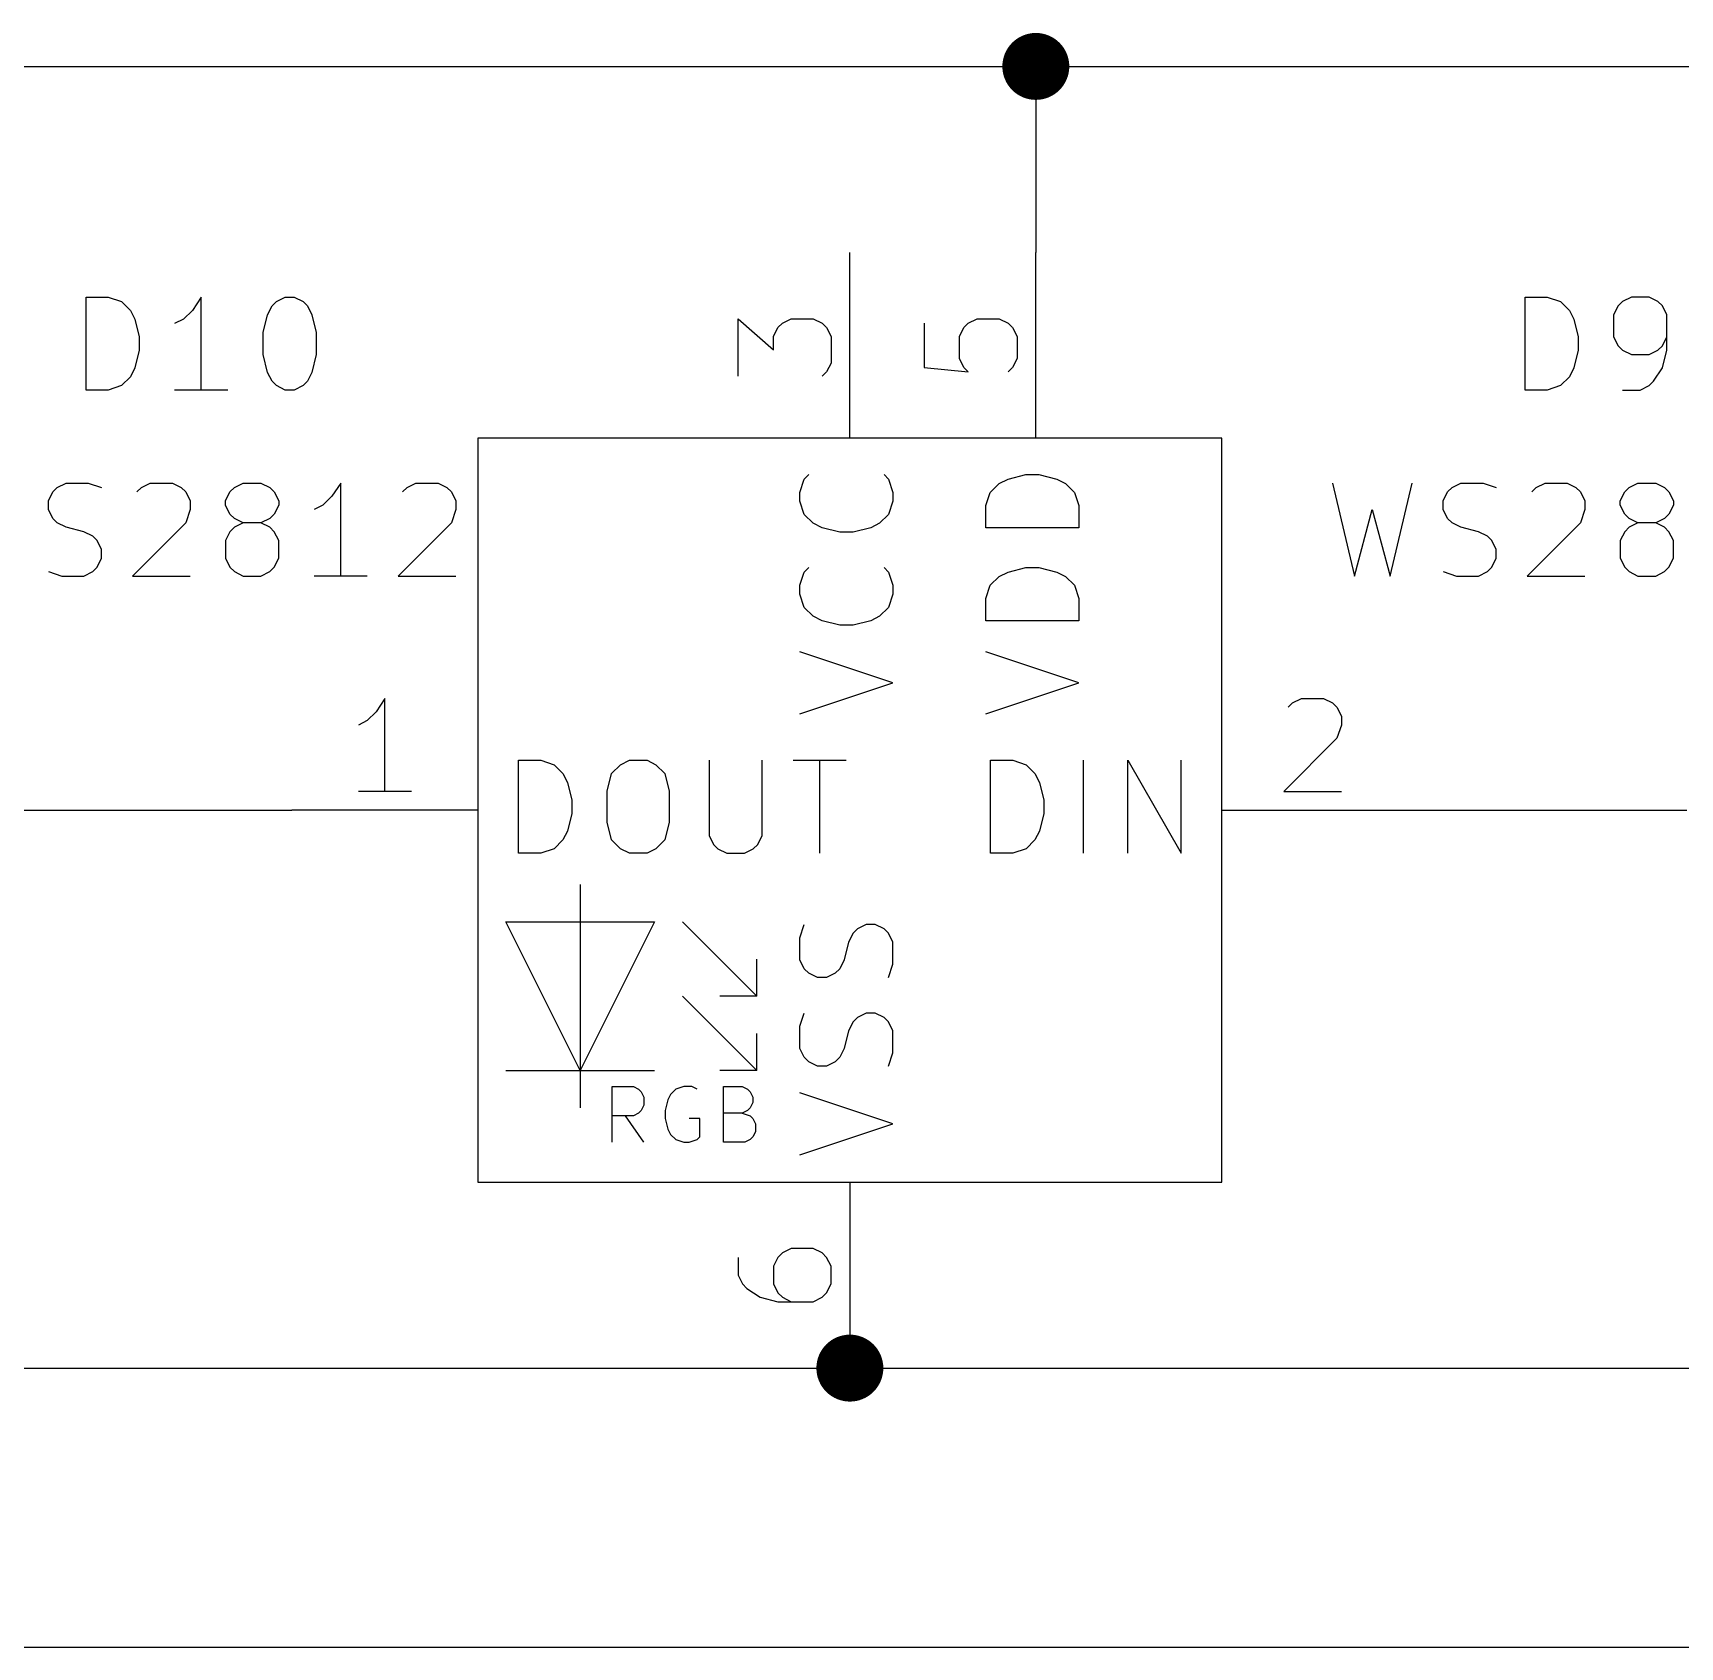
# Model space of a CAD drawing. Extents: x 0.4 to 11.3, y -7.9 to -0.4.
# Drawn here: x 3.211 to 4.096, y -2.8 to -1.932 of the extents above; entities that cross this region are included whole.
import ezdxf

# ---------------------------------------------------------------- set-up
doc = ezdxf.new("R2010")
doc.units = 0
doc.header["$MEASUREMENT"] = 0
for name, color, linetype in [('CYAN2', 4, 'CONTINUOUS'), ('GREEN3', 91, 'CONTINUOUS'), ('LYELLOW', 51, 'CONTINUOUS'), ('RED2', 1, 'CONTINUOUS'), ('RED3', 11, 'CONTINUOUS')]:
    doc.layers.add(name, color=color, linetype=linetype)

msp = doc.modelspace()

# ---------------------------------------------------------------- linework, layer by layer
at = {"layer": 'CYAN2', "linetype": 'CONTINUOUS'}
for p, q in [((3.23928, -2.12404), (3.23928, -2.07404)), ((3.23928, -2.07404), (3.25119, -2.07404)), ((3.23928, -2.12404), (3.23928, -2.07404)), ((3.23928, -2.07404), (3.25119, -2.07404)), ((3.25119, -2.07404), (3.25833, -2.07642)), ((3.25119, -2.07404), (3.25833, -2.07642)), ((3.25833, -2.07642), (3.26309, -2.08119)), ((3.25833, -2.07642), (3.26309, -2.08119)), ((3.26309, -2.08119), (3.26548, -2.08594)), ((3.26309, -2.08119), (3.26548, -2.08594)), ((3.29643, -2.08119), (3.29167, -2.08594)), ((3.29643, -2.08119), (3.29167, -2.08594)), ((3.30119, -2.07404), (3.29643, -2.08119)), ((3.30119, -2.07404), (3.29643, -2.08119)), ((3.30119, -2.12404), (3.30119, -2.07404)), ((3.30119, -2.12404), (3.30119, -2.07404)), ((3.3369, -2.08356), (3.33928, -2.0788)), ((3.3369, -2.08356), (3.33928, -2.0788)), ((3.33928, -2.0788), (3.34167, -2.07642)), ((3.33928, -2.0788), (3.34167, -2.07642)), ((3.34167, -2.07642), (3.34643, -2.07404)), ((3.34167, -2.07642), (3.34643, -2.07404)), ((3.34643, -2.07404), (3.35119, -2.07404)), ((3.34643, -2.07404), (3.35119, -2.07404)), ((3.35119, -2.07404), (3.35595, -2.07642)), ((3.35119, -2.07404), (3.35595, -2.07642)), ((3.35595, -2.07642), (3.35833, -2.0788)), ((3.35595, -2.07642), (3.35833, -2.0788)), ((3.35833, -2.0788), (3.36071, -2.08356)), ((3.35833, -2.0788), (3.36071, -2.08356)), ((4.01309, -2.12404), (4.01309, -2.07404)), ((4.01309, -2.07404), (4.025, -2.07404)), ((4.01309, -2.12404), (4.01309, -2.07404)), ((4.01309, -2.07404), (4.025, -2.07404)), ((4.025, -2.07404), (4.03214, -2.07642)), ((4.025, -2.07404), (4.03214, -2.07642)), ((4.03214, -2.07642), (4.0369, -2.08119)), ((4.03214, -2.07642), (4.0369, -2.08119)), ((4.0369, -2.08119), (4.03928, -2.08594)), ((4.0369, -2.08119), (4.03928, -2.08594)), ((4.06309, -2.0788), (4.06071, -2.08356)), ((4.06309, -2.0788), (4.06071, -2.08356)), ((4.06547, -2.07642), (4.06309, -2.0788)), ((4.06547, -2.07642), (4.06309, -2.0788)), ((4.07024, -2.07404), (4.06547, -2.07642)), ((4.07024, -2.07404), (4.06547, -2.07642)), ((4.07976, -2.07404), (4.07024, -2.07404)), ((4.07976, -2.07404), (4.07024, -2.07404)), ((4.08452, -2.07642), (4.07976, -2.07404)), ((4.08452, -2.07642), (4.07976, -2.07404)), ((4.0869, -2.0788), (4.08452, -2.07642)), ((4.0869, -2.0788), (4.08452, -2.07642)), ((4.08928, -2.08356), (4.0869, -2.0788)), ((4.08928, -2.08356), (4.0869, -2.0788)), ((3.26548, -2.08594), (3.26785, -2.09547)), ((3.26548, -2.08594), (3.26785, -2.09547)), ((3.29167, -2.08594), (3.28691, -2.08833)), ((3.29167, -2.08594), (3.28691, -2.08833)), ((3.33452, -2.09309), (3.3369, -2.08356)), ((3.33452, -2.09309), (3.3369, -2.08356)), ((3.36071, -2.08356), (3.36309, -2.09309)), ((3.36071, -2.08356), (3.36309, -2.09309)), ((4.03928, -2.08594), (4.04166, -2.09547)), ((4.03928, -2.08594), (4.04166, -2.09547)), ((4.06071, -2.08356), (4.06071, -2.09547)), ((4.06071, -2.08356), (4.06071, -2.09547)), ((4.08928, -2.10261), (4.08928, -2.08356)), ((4.08928, -2.10261), (4.08928, -2.08356)), ((3.26785, -2.09547), (3.26785, -2.10261)), ((3.26785, -2.09547), (3.26785, -2.10261)), ((3.33452, -2.10499), (3.33452, -2.09309)), ((3.33452, -2.10499), (3.33452, -2.09309)), ((3.36309, -2.09309), (3.36309, -2.10499)), ((3.36309, -2.09309), (3.36309, -2.10499)), ((4.04166, -2.09547), (4.04166, -2.10261)), ((4.04166, -2.09547), (4.04166, -2.10261)), ((4.06071, -2.09547), (4.06309, -2.10023)), ((4.06071, -2.09547), (4.06309, -2.10023)), ((4.0869, -2.10023), (4.08928, -2.09547)), ((4.0869, -2.10023), (4.08928, -2.09547)), ((3.26785, -2.10261), (3.26548, -2.11213)), ((3.26785, -2.10261), (3.26548, -2.11213)), ((3.3369, -2.11452), (3.33452, -2.10499)), ((3.3369, -2.11452), (3.33452, -2.10499)), ((3.36309, -2.10499), (3.36071, -2.11452)), ((3.36309, -2.10499), (3.36071, -2.11452)), ((4.04166, -2.10261), (4.03928, -2.11213)), ((4.04166, -2.10261), (4.03928, -2.11213)), ((4.06309, -2.10023), (4.06547, -2.10261)), ((4.06309, -2.10023), (4.06547, -2.10261)), ((4.06547, -2.10261), (4.07024, -2.10499)), ((4.06547, -2.10261), (4.07024, -2.10499)), ((4.07024, -2.10499), (4.07976, -2.10499)), ((4.07024, -2.10499), (4.07976, -2.10499)), ((4.07976, -2.10499), (4.08452, -2.10261)), ((4.07976, -2.10499), (4.08452, -2.10261)), ((4.08452, -2.10261), (4.0869, -2.10023)), ((4.08452, -2.10261), (4.0869, -2.10023)), ((4.0869, -2.11213), (4.08928, -2.10261)), ((4.0869, -2.11213), (4.08928, -2.10261)), ((3.26548, -2.11213), (3.26309, -2.1169)), ((3.26548, -2.11213), (3.26309, -2.1169)), ((3.33928, -2.11928), (3.3369, -2.11452)), ((3.33928, -2.11928), (3.3369, -2.11452)), ((3.36071, -2.11452), (3.35833, -2.11928)), ((3.36071, -2.11452), (3.35833, -2.11928)), ((4.03928, -2.11213), (4.0369, -2.1169)), ((4.03928, -2.11213), (4.0369, -2.1169)), ((4.08214, -2.11928), (4.0869, -2.11213)), ((4.08214, -2.11928), (4.0869, -2.11213)), ((3.25119, -2.12404), (3.23928, -2.12404)), ((3.25119, -2.12404), (3.23928, -2.12404)), ((3.25833, -2.12166), (3.25119, -2.12404)), ((3.25833, -2.12166), (3.25119, -2.12404)), ((3.26309, -2.1169), (3.25833, -2.12166)), ((3.26309, -2.1169), (3.25833, -2.12166)), ((3.31548, -2.12404), (3.28691, -2.12404)), ((3.31548, -2.12404), (3.28691, -2.12404)), ((3.34167, -2.12166), (3.33928, -2.11928)), ((3.34167, -2.12166), (3.33928, -2.11928)), ((3.34643, -2.12404), (3.34167, -2.12166)), ((3.34643, -2.12404), (3.34167, -2.12166)), ((3.35119, -2.12404), (3.34643, -2.12404)), ((3.35119, -2.12404), (3.34643, -2.12404)), ((3.35595, -2.12166), (3.35119, -2.12404)), ((3.35595, -2.12166), (3.35119, -2.12404)), ((3.35833, -2.11928), (3.35595, -2.12166)), ((3.35833, -2.11928), (3.35595, -2.12166)), ((4.025, -2.12404), (4.01309, -2.12404)), ((4.025, -2.12404), (4.01309, -2.12404)), ((4.03214, -2.12166), (4.025, -2.12404)), ((4.03214, -2.12166), (4.025, -2.12404)), ((4.0369, -2.1169), (4.03214, -2.12166)), ((4.0369, -2.1169), (4.03214, -2.12166)), ((4.06547, -2.12404), (4.075, -2.12404)), ((4.06547, -2.12404), (4.075, -2.12404)), ((4.075, -2.12404), (4.07976, -2.12166)), ((4.075, -2.12404), (4.07976, -2.12166)), ((4.07976, -2.12166), (4.08214, -2.11928)), ((4.07976, -2.12166), (4.08214, -2.11928)), ((3.62551, -2.1719), (3.62789, -2.16952)), ((3.62551, -2.1719), (3.62789, -2.16952)), ((3.66837, -2.16952), (3.67075, -2.1719)), ((3.66837, -2.16952), (3.67075, -2.1719)), ((3.73504, -2.1719), (3.74456, -2.16952)), ((3.73504, -2.1719), (3.74456, -2.16952)), ((3.74456, -2.16952), (3.7517, -2.16952)), ((3.74456, -2.16952), (3.7517, -2.16952)), ((3.7517, -2.16952), (3.76122, -2.1719)), ((3.7517, -2.16952), (3.76122, -2.1719)), ((3.21905, -2.18356), (3.22143, -2.1788)), ((3.21905, -2.18356), (3.22143, -2.1788)), ((3.22143, -2.1788), (3.22381, -2.17642)), ((3.22143, -2.1788), (3.22381, -2.17642)), ((3.22381, -2.17642), (3.22857, -2.17404)), ((3.22381, -2.17642), (3.22857, -2.17404)), ((3.22857, -2.17404), (3.24047, -2.17404)), ((3.22857, -2.17404), (3.24047, -2.17404)), ((3.24047, -2.17404), (3.24762, -2.17642)), ((3.24047, -2.17404), (3.24762, -2.17642)), ((3.26667, -2.1788), (3.26904, -2.17642)), ((3.26667, -2.1788), (3.26904, -2.17642)), ((3.26904, -2.17642), (3.27381, -2.17404)), ((3.26904, -2.17642), (3.27381, -2.17404)), ((3.27381, -2.17404), (3.28571, -2.17404)), ((3.27381, -2.17404), (3.28571, -2.17404)), ((3.28571, -2.17404), (3.29047, -2.17642)), ((3.28571, -2.17404), (3.29047, -2.17642)), ((3.29047, -2.17642), (3.29285, -2.1788)), ((3.29047, -2.17642), (3.29285, -2.1788)), ((3.29285, -2.1788), (3.29524, -2.18356)), ((3.29285, -2.1788), (3.29524, -2.18356)), ((3.31428, -2.18356), (3.31666, -2.1788)), ((3.31428, -2.18356), (3.31666, -2.1788)), ((3.31666, -2.1788), (3.31904, -2.17642)), ((3.31666, -2.1788), (3.31904, -2.17642)), ((3.31904, -2.17642), (3.32381, -2.17404)), ((3.31904, -2.17642), (3.32381, -2.17404)), ((3.32381, -2.17404), (3.33333, -2.17404)), ((3.32381, -2.17404), (3.33333, -2.17404)), ((3.33333, -2.17404), (3.33809, -2.17642)), ((3.33333, -2.17404), (3.33809, -2.17642)), ((3.33809, -2.17642), (3.34047, -2.1788)), ((3.33809, -2.17642), (3.34047, -2.1788)), ((3.34047, -2.1788), (3.34285, -2.18356)), ((3.34047, -2.1788), (3.34285, -2.18356)), ((3.37619, -2.17404), (3.37143, -2.18119)), ((3.37619, -2.17404), (3.37143, -2.18119)), ((3.37619, -2.22404), (3.37619, -2.17404)), ((3.37619, -2.22404), (3.37619, -2.17404)), ((3.40952, -2.1788), (3.4119, -2.17642)), ((3.40952, -2.1788), (3.4119, -2.17642)), ((3.4119, -2.17642), (3.41666, -2.17404)), ((3.4119, -2.17642), (3.41666, -2.17404)), ((3.41666, -2.17404), (3.42857, -2.17404)), ((3.41666, -2.17404), (3.42857, -2.17404)), ((3.42857, -2.17404), (3.43333, -2.17642)), ((3.42857, -2.17404), (3.43333, -2.17642)), ((3.43333, -2.17642), (3.43571, -2.1788)), ((3.43333, -2.17642), (3.43571, -2.1788)), ((3.43571, -2.1788), (3.43809, -2.18356)), ((3.43571, -2.1788), (3.43809, -2.18356)), ((3.62313, -2.17905), (3.62551, -2.1719)), ((3.62313, -2.17905), (3.62551, -2.1719)), ((3.67075, -2.1719), (3.67313, -2.17905)), ((3.67075, -2.1719), (3.67313, -2.17905)), ((3.72551, -2.17905), (3.73028, -2.17428)), ((3.72551, -2.17905), (3.73028, -2.17428)), ((3.73028, -2.17428), (3.73504, -2.1719)), ((3.73028, -2.17428), (3.73504, -2.1719)), ((3.76122, -2.1719), (3.76599, -2.17428)), ((3.76122, -2.1719), (3.76599, -2.17428)), ((3.76599, -2.17428), (3.77075, -2.17905)), ((3.76599, -2.17428), (3.77075, -2.17905)), ((3.90952, -2.17404), (3.92143, -2.22404)), ((3.90952, -2.17404), (3.92143, -2.22404)), ((3.94048, -2.22404), (3.95238, -2.17404)), ((3.94048, -2.22404), (3.95238, -2.17404)), ((3.96905, -2.18356), (3.97143, -2.1788)), ((3.96905, -2.18356), (3.97143, -2.1788)), ((3.97143, -2.1788), (3.97381, -2.17642)), ((3.97143, -2.1788), (3.97381, -2.17642)), ((3.97381, -2.17642), (3.97857, -2.17404)), ((3.97381, -2.17642), (3.97857, -2.17404)), ((3.97857, -2.17404), (3.99047, -2.17404)), ((3.97857, -2.17404), (3.99047, -2.17404)), ((3.99047, -2.17404), (3.99762, -2.17642)), ((3.99047, -2.17404), (3.99762, -2.17642)), ((4.01667, -2.1788), (4.01904, -2.17642)), ((4.01667, -2.1788), (4.01904, -2.17642)), ((4.01904, -2.17642), (4.02381, -2.17404)), ((4.01904, -2.17642), (4.02381, -2.17404)), ((4.02381, -2.17404), (4.03571, -2.17404)), ((4.02381, -2.17404), (4.03571, -2.17404)), ((4.03571, -2.17404), (4.04047, -2.17642)), ((4.03571, -2.17404), (4.04047, -2.17642)), ((4.04047, -2.17642), (4.04285, -2.1788)), ((4.04047, -2.17642), (4.04285, -2.1788)), ((4.04285, -2.1788), (4.04524, -2.18356)), ((4.04285, -2.1788), (4.04524, -2.18356)), ((4.06428, -2.18356), (4.06666, -2.1788)), ((4.06428, -2.18356), (4.06666, -2.1788)), ((4.06666, -2.1788), (4.06904, -2.17642)), ((4.06666, -2.1788), (4.06904, -2.17642)), ((4.06904, -2.17642), (4.07381, -2.17404)), ((4.06904, -2.17642), (4.07381, -2.17404)), ((4.07381, -2.17404), (4.08333, -2.17404)), ((4.07381, -2.17404), (4.08333, -2.17404)), ((4.08333, -2.17404), (4.08809, -2.17642)), ((4.08333, -2.17404), (4.08809, -2.17642)), ((4.08809, -2.17642), (4.09047, -2.1788)), ((4.08809, -2.17642), (4.09047, -2.1788)), ((4.09047, -2.1788), (4.09285, -2.18356)), ((4.09047, -2.1788), (4.09285, -2.18356)), ((3.21905, -2.18833), (3.21905, -2.18356)), ((3.21905, -2.18833), (3.21905, -2.18356)), ((3.29524, -2.18356), (3.29524, -2.18833)), ((3.29524, -2.18356), (3.29524, -2.18833)), ((3.31428, -2.18594), (3.31428, -2.18356)), ((3.31428, -2.18594), (3.31428, -2.18356)), ((3.31666, -2.19071), (3.31428, -2.18594)), ((3.31666, -2.19071), (3.31428, -2.18594)), ((3.34285, -2.18594), (3.34047, -2.19071)), ((3.34285, -2.18594), (3.34047, -2.19071)), ((3.34285, -2.18356), (3.34285, -2.18594)), ((3.34285, -2.18356), (3.34285, -2.18594)), ((3.36666, -2.18594), (3.3619, -2.18833)), ((3.36666, -2.18594), (3.3619, -2.18833)), ((3.37143, -2.18119), (3.36666, -2.18594)), ((3.37143, -2.18119), (3.36666, -2.18594)), ((3.43809, -2.18356), (3.43809, -2.18833)), ((3.43809, -2.18356), (3.43809, -2.18833)), ((3.62313, -2.18381), (3.62313, -2.17905)), ((3.62313, -2.18381), (3.62313, -2.17905)), ((3.62551, -2.19095), (3.62313, -2.18381)), ((3.62551, -2.19095), (3.62313, -2.18381)), ((3.67313, -2.18381), (3.67075, -2.19095)), ((3.67313, -2.18381), (3.67075, -2.19095)), ((3.67313, -2.17905), (3.67313, -2.18381)), ((3.67313, -2.17905), (3.67313, -2.18381)), ((3.72313, -2.18619), (3.72551, -2.17905)), ((3.72313, -2.18619), (3.72551, -2.17905)), ((3.72313, -2.19809), (3.72313, -2.18619)), ((3.72313, -2.19809), (3.72313, -2.18619)), ((3.77075, -2.17905), (3.77313, -2.18619)), ((3.77075, -2.17905), (3.77313, -2.18619)), ((3.77313, -2.18619), (3.77313, -2.19809)), ((3.77313, -2.18619), (3.77313, -2.19809)), ((3.96905, -2.18833), (3.96905, -2.18356)), ((3.96905, -2.18833), (3.96905, -2.18356)), ((4.04524, -2.18356), (4.04524, -2.18833)), ((4.04524, -2.18356), (4.04524, -2.18833)), ((4.06428, -2.18594), (4.06428, -2.18356)), ((4.06428, -2.18594), (4.06428, -2.18356)), ((4.06666, -2.19071), (4.06428, -2.18594)), ((4.06666, -2.19071), (4.06428, -2.18594)), ((4.09285, -2.18594), (4.09047, -2.19071)), ((4.09285, -2.18594), (4.09047, -2.19071)), ((4.09285, -2.18356), (4.09285, -2.18594)), ((4.09285, -2.18356), (4.09285, -2.18594)), ((3.22143, -2.19309), (3.21905, -2.18833)), ((3.22143, -2.19309), (3.21905, -2.18833)), ((3.22381, -2.19547), (3.22143, -2.19309)), ((3.22381, -2.19547), (3.22143, -2.19309)), ((3.22857, -2.19785), (3.22381, -2.19547)), ((3.22857, -2.19785), (3.22381, -2.19547)), ((3.29285, -2.19547), (3.26428, -2.22404)), ((3.29285, -2.19547), (3.26428, -2.22404)), ((3.29524, -2.18833), (3.29285, -2.19547)), ((3.29524, -2.18833), (3.29285, -2.19547)), ((3.31904, -2.19309), (3.31666, -2.19071)), ((3.31904, -2.19309), (3.31666, -2.19071)), ((3.32381, -2.19547), (3.31904, -2.19309)), ((3.32381, -2.19547), (3.31904, -2.19309)), ((3.32381, -2.19547), (3.31904, -2.19785)), ((3.32381, -2.19547), (3.31904, -2.19785)), ((3.33333, -2.19547), (3.32381, -2.19547)), ((3.33333, -2.19547), (3.32381, -2.19547)), ((3.33809, -2.19309), (3.33333, -2.19547)), ((3.33809, -2.19309), (3.33333, -2.19547)), ((3.33809, -2.19785), (3.33333, -2.19547)), ((3.33809, -2.19785), (3.33333, -2.19547)), ((3.34047, -2.19071), (3.33809, -2.19309)), ((3.34047, -2.19071), (3.33809, -2.19309)), ((3.43571, -2.19547), (3.40714, -2.22404)), ((3.43571, -2.19547), (3.40714, -2.22404)), ((3.43809, -2.18833), (3.43571, -2.19547)), ((3.43809, -2.18833), (3.43571, -2.19547)), ((3.63028, -2.19571), (3.62551, -2.19095)), ((3.63028, -2.19571), (3.62551, -2.19095)), ((3.63504, -2.19809), (3.63028, -2.19571)), ((3.63504, -2.19809), (3.63028, -2.19571)), ((3.66599, -2.19571), (3.66122, -2.19809)), ((3.66599, -2.19571), (3.66122, -2.19809)), ((3.67075, -2.19095), (3.66599, -2.19571)), ((3.67075, -2.19095), (3.66599, -2.19571)), ((3.92143, -2.22404), (3.93095, -2.18833)), ((3.92143, -2.22404), (3.93095, -2.18833)), ((3.93095, -2.18833), (3.94048, -2.22404)), ((3.93095, -2.18833), (3.94048, -2.22404)), ((3.97143, -2.19309), (3.96905, -2.18833)), ((3.97143, -2.19309), (3.96905, -2.18833)), ((3.97381, -2.19547), (3.97143, -2.19309)), ((3.97381, -2.19547), (3.97143, -2.19309)), ((3.97857, -2.19785), (3.97381, -2.19547)), ((3.97857, -2.19785), (3.97381, -2.19547)), ((4.04285, -2.19547), (4.01428, -2.22404)), ((4.04285, -2.19547), (4.01428, -2.22404)), ((4.04524, -2.18833), (4.04285, -2.19547)), ((4.04524, -2.18833), (4.04285, -2.19547)), ((4.06904, -2.19309), (4.06666, -2.19071)), ((4.06904, -2.19309), (4.06666, -2.19071)), ((4.07381, -2.19547), (4.06904, -2.19309)), ((4.07381, -2.19547), (4.06904, -2.19309)), ((4.07381, -2.19547), (4.06904, -2.19785)), ((4.07381, -2.19547), (4.06904, -2.19785)), ((4.08333, -2.19547), (4.07381, -2.19547)), ((4.08333, -2.19547), (4.07381, -2.19547)), ((4.08809, -2.19309), (4.08333, -2.19547)), ((4.08809, -2.19309), (4.08333, -2.19547)), ((4.08809, -2.19785), (4.08333, -2.19547)), ((4.08809, -2.19785), (4.08333, -2.19547)), ((4.09047, -2.19071), (4.08809, -2.19309)), ((4.09047, -2.19071), (4.08809, -2.19309)), ((3.23809, -2.20023), (3.22857, -2.19785)), ((3.23809, -2.20023), (3.22857, -2.19785)), ((3.24285, -2.20261), (3.23809, -2.20023)), ((3.24285, -2.20261), (3.23809, -2.20023)), ((3.24524, -2.20499), (3.24285, -2.20261)), ((3.24524, -2.20499), (3.24285, -2.20261)), ((3.24762, -2.20976), (3.24524, -2.20499)), ((3.24762, -2.20976), (3.24524, -2.20499)), ((3.31666, -2.20023), (3.31428, -2.20499)), ((3.31666, -2.20023), (3.31428, -2.20499)), ((3.31428, -2.20499), (3.31428, -2.21452)), ((3.31428, -2.20499), (3.31428, -2.21452)), ((3.31904, -2.19785), (3.31666, -2.20023)), ((3.31904, -2.19785), (3.31666, -2.20023)), ((3.34047, -2.20023), (3.33809, -2.19785)), ((3.34047, -2.20023), (3.33809, -2.19785)), ((3.34285, -2.20499), (3.34047, -2.20023)), ((3.34285, -2.20499), (3.34047, -2.20023)), ((3.34285, -2.21452), (3.34285, -2.20499)), ((3.34285, -2.21452), (3.34285, -2.20499)), ((3.64456, -2.20047), (3.63504, -2.19809)), ((3.64456, -2.20047), (3.63504, -2.19809)), ((3.6517, -2.20047), (3.64456, -2.20047)), ((3.6517, -2.20047), (3.64456, -2.20047)), ((3.66122, -2.19809), (3.6517, -2.20047)), ((3.66122, -2.19809), (3.6517, -2.20047)), ((3.77313, -2.19809), (3.72313, -2.19809)), ((3.77313, -2.19809), (3.72313, -2.19809)), ((3.98809, -2.20023), (3.97857, -2.19785)), ((3.98809, -2.20023), (3.97857, -2.19785)), ((3.99285, -2.20261), (3.98809, -2.20023)), ((3.99285, -2.20261), (3.98809, -2.20023)), ((3.99524, -2.20499), (3.99285, -2.20261)), ((3.99524, -2.20499), (3.99285, -2.20261)), ((3.99762, -2.20976), (3.99524, -2.20499)), ((3.99762, -2.20976), (3.99524, -2.20499)), ((4.06666, -2.20023), (4.06428, -2.20499)), ((4.06666, -2.20023), (4.06428, -2.20499)), ((4.06428, -2.20499), (4.06428, -2.21452)), ((4.06428, -2.20499), (4.06428, -2.21452)), ((4.06904, -2.19785), (4.06666, -2.20023)), ((4.06904, -2.19785), (4.06666, -2.20023)), ((4.09047, -2.20023), (4.08809, -2.19785)), ((4.09047, -2.20023), (4.08809, -2.19785)), ((4.09285, -2.20499), (4.09047, -2.20023)), ((4.09285, -2.20499), (4.09047, -2.20023)), ((4.09285, -2.21452), (4.09285, -2.20499)), ((4.09285, -2.21452), (4.09285, -2.20499)), ((3.24762, -2.21452), (3.24762, -2.20976)), ((3.24762, -2.21452), (3.24762, -2.20976)), ((3.99762, -2.21452), (3.99762, -2.20976)), ((3.99762, -2.21452), (3.99762, -2.20976)), ((3.21905, -2.22166), (3.22619, -2.22404)), ((3.21905, -2.22166), (3.22619, -2.22404)), ((3.23809, -2.22404), (3.24285, -2.22166)), ((3.23809, -2.22404), (3.24285, -2.22166)), ((3.24285, -2.22166), (3.24524, -2.21928)), ((3.24285, -2.22166), (3.24524, -2.21928)), ((3.24524, -2.21928), (3.24762, -2.21452)), ((3.24524, -2.21928), (3.24762, -2.21452)), ((3.31428, -2.21452), (3.31666, -2.21928)), ((3.31428, -2.21452), (3.31666, -2.21928)), ((3.31666, -2.21928), (3.31904, -2.22166)), ((3.31666, -2.21928), (3.31904, -2.22166)), ((3.31904, -2.22166), (3.32381, -2.22404)), ((3.31904, -2.22166), (3.32381, -2.22404)), ((3.33333, -2.22404), (3.33809, -2.22166)), ((3.33333, -2.22404), (3.33809, -2.22166)), ((3.33809, -2.22166), (3.34047, -2.21928)), ((3.33809, -2.22166), (3.34047, -2.21928)), ((3.34047, -2.21928), (3.34285, -2.21452)), ((3.34047, -2.21928), (3.34285, -2.21452)), ((3.62313, -2.22905), (3.62551, -2.2219)), ((3.62313, -2.22905), (3.62551, -2.2219)), ((3.62551, -2.2219), (3.62789, -2.21952)), ((3.62551, -2.2219), (3.62789, -2.21952)), ((3.66837, -2.21952), (3.67075, -2.2219)), ((3.66837, -2.21952), (3.67075, -2.2219)), ((3.67075, -2.2219), (3.67313, -2.22905)), ((3.67075, -2.2219), (3.67313, -2.22905)), ((3.73028, -2.22428), (3.73504, -2.2219)), ((3.73028, -2.22428), (3.73504, -2.2219)), ((3.73504, -2.2219), (3.74456, -2.21952)), ((3.73504, -2.2219), (3.74456, -2.21952)), ((3.74456, -2.21952), (3.7517, -2.21952)), ((3.74456, -2.21952), (3.7517, -2.21952)), ((3.7517, -2.21952), (3.76122, -2.2219)), ((3.7517, -2.21952), (3.76122, -2.2219)), ((3.76122, -2.2219), (3.76599, -2.22428)), ((3.76122, -2.2219), (3.76599, -2.22428)), ((3.96905, -2.22166), (3.97619, -2.22404)), ((3.96905, -2.22166), (3.97619, -2.22404)), ((3.98809, -2.22404), (3.99285, -2.22166)), ((3.98809, -2.22404), (3.99285, -2.22166)), ((3.99285, -2.22166), (3.99524, -2.21928)), ((3.99285, -2.22166), (3.99524, -2.21928)), ((3.99524, -2.21928), (3.99762, -2.21452)), ((3.99524, -2.21928), (3.99762, -2.21452)), ((4.06428, -2.21452), (4.06666, -2.21928)), ((4.06428, -2.21452), (4.06666, -2.21928)), ((4.06666, -2.21928), (4.06904, -2.22166)), ((4.06666, -2.21928), (4.06904, -2.22166)), ((4.06904, -2.22166), (4.07381, -2.22404)), ((4.06904, -2.22166), (4.07381, -2.22404)), ((4.08333, -2.22404), (4.08809, -2.22166)), ((4.08333, -2.22404), (4.08809, -2.22166)), ((4.08809, -2.22166), (4.09047, -2.21928)), ((4.08809, -2.22166), (4.09047, -2.21928)), ((4.09047, -2.21928), (4.09285, -2.21452)), ((4.09047, -2.21928), (4.09285, -2.21452)), ((3.22619, -2.22404), (3.23809, -2.22404)), ((3.22619, -2.22404), (3.23809, -2.22404)), ((3.26428, -2.22404), (3.29524, -2.22404)), ((3.26428, -2.22404), (3.29524, -2.22404)), ((3.32381, -2.22404), (3.33333, -2.22404)), ((3.32381, -2.22404), (3.33333, -2.22404)), ((3.39047, -2.22404), (3.3619, -2.22404)), ((3.39047, -2.22404), (3.3619, -2.22404)), ((3.40714, -2.22404), (3.43809, -2.22404)), ((3.40714, -2.22404), (3.43809, -2.22404)), ((3.62313, -2.23381), (3.62313, -2.22905)), ((3.62313, -2.23381), (3.62313, -2.22905)), ((3.67313, -2.22905), (3.67313, -2.23381)), ((3.67313, -2.22905), (3.67313, -2.23381)), ((3.72313, -2.23619), (3.72551, -2.22905)), ((3.72313, -2.23619), (3.72551, -2.22905)), ((3.72551, -2.22905), (3.73028, -2.22428)), ((3.72551, -2.22905), (3.73028, -2.22428)), ((3.76599, -2.22428), (3.77075, -2.22905)), ((3.76599, -2.22428), (3.77075, -2.22905)), ((3.77075, -2.22905), (3.77313, -2.23619)), ((3.77075, -2.22905), (3.77313, -2.23619)), ((3.97619, -2.22404), (3.98809, -2.22404)), ((3.97619, -2.22404), (3.98809, -2.22404)), ((4.01428, -2.22404), (4.04524, -2.22404)), ((4.01428, -2.22404), (4.04524, -2.22404)), ((4.07381, -2.22404), (4.08333, -2.22404)), ((4.07381, -2.22404), (4.08333, -2.22404)), ((3.62551, -2.24095), (3.62313, -2.23381)), ((3.62551, -2.24095), (3.62313, -2.23381)), ((3.67313, -2.23381), (3.67075, -2.24095)), ((3.67313, -2.23381), (3.67075, -2.24095)), ((3.72313, -2.24809), (3.72313, -2.23619)), ((3.72313, -2.24809), (3.72313, -2.23619)), ((3.77313, -2.23619), (3.77313, -2.24809)), ((3.77313, -2.23619), (3.77313, -2.24809)), ((3.63028, -2.24571), (3.62551, -2.24095)), ((3.63028, -2.24571), (3.62551, -2.24095)), ((3.63504, -2.24809), (3.63028, -2.24571)), ((3.63504, -2.24809), (3.63028, -2.24571)), ((3.64456, -2.25047), (3.63504, -2.24809)), ((3.64456, -2.25047), (3.63504, -2.24809)), ((3.66122, -2.24809), (3.6517, -2.25047)), ((3.66122, -2.24809), (3.6517, -2.25047)), ((3.66599, -2.24571), (3.66122, -2.24809)), ((3.66599, -2.24571), (3.66122, -2.24809)), ((3.67075, -2.24095), (3.66599, -2.24571)), ((3.67075, -2.24095), (3.66599, -2.24571)), ((3.77313, -2.24809), (3.72313, -2.24809)), ((3.77313, -2.24809), (3.72313, -2.24809)), ((3.6517, -2.25047), (3.64456, -2.25047)), ((3.6517, -2.25047), (3.64456, -2.25047)), ((3.67313, -2.28143), (3.62313, -2.26476)), ((3.67313, -2.28143), (3.62313, -2.26476)), ((3.77313, -2.28143), (3.72313, -2.26476)), ((3.77313, -2.28143), (3.72313, -2.26476)), ((3.62313, -2.29809), (3.67313, -2.28143)), ((3.62313, -2.29809), (3.67313, -2.28143)), ((3.72313, -2.29809), (3.77313, -2.28143)), ((3.72313, -2.29809), (3.77313, -2.28143)), ((3.4719, -2.37313), (3.4719, -2.32313)), ((3.4719, -2.32313), (3.48381, -2.32313)), ((3.4719, -2.37313), (3.4719, -2.32313)), ((3.4719, -2.32313), (3.48381, -2.32313)), ((3.48381, -2.32313), (3.49095, -2.32551)), ((3.48381, -2.32313), (3.49095, -2.32551)), ((3.49095, -2.32551), (3.49571, -2.33028)), ((3.49095, -2.32551), (3.49571, -2.33028)), ((3.5219, -2.33028), (3.52667, -2.32551)), ((3.5219, -2.33028), (3.52667, -2.32551)), ((3.52667, -2.32551), (3.53143, -2.32313)), ((3.52667, -2.32551), (3.53143, -2.32313)), ((3.53143, -2.32313), (3.54095, -2.32313)), ((3.53143, -2.32313), (3.54095, -2.32313)), ((3.54095, -2.32313), (3.54571, -2.32551)), ((3.54095, -2.32313), (3.54571, -2.32551)), ((3.54571, -2.32551), (3.55047, -2.33028)), ((3.54571, -2.32551), (3.55047, -2.33028)), ((3.57428, -2.32313), (3.57428, -2.36361)), ((3.57428, -2.32313), (3.57428, -2.36361)), ((3.60285, -2.36361), (3.60285, -2.32313)), ((3.60285, -2.36361), (3.60285, -2.32313)), ((3.61952, -2.32313), (3.64809, -2.32313)), ((3.61952, -2.32313), (3.64809, -2.32313)), ((3.63381, -2.37313), (3.63381, -2.32313)), ((3.63381, -2.37313), (3.63381, -2.32313)), ((3.72571, -2.37313), (3.72571, -2.32313)), ((3.72571, -2.32313), (3.73761, -2.32313)), ((3.72571, -2.37313), (3.72571, -2.32313)), ((3.72571, -2.32313), (3.73761, -2.32313)), ((3.73761, -2.32313), (3.74476, -2.32551)), ((3.73761, -2.32313), (3.74476, -2.32551)), ((3.74476, -2.32551), (3.74952, -2.33028)), ((3.74476, -2.32551), (3.74952, -2.33028)), ((3.77571, -2.37313), (3.77571, -2.32313)), ((3.77571, -2.37313), (3.77571, -2.32313)), ((3.79952, -2.37313), (3.79952, -2.32313)), ((3.79952, -2.32313), (3.82809, -2.37313)), ((3.79952, -2.37313), (3.79952, -2.32313)), ((3.79952, -2.32313), (3.82809, -2.37313)), ((3.82809, -2.37313), (3.82809, -2.32313)), ((3.82809, -2.37313), (3.82809, -2.32313)), ((3.49571, -2.33028), (3.49809, -2.33504)), ((3.49571, -2.33028), (3.49809, -2.33504)), ((3.49809, -2.33504), (3.50047, -2.34456)), ((3.49809, -2.33504), (3.50047, -2.34456)), ((3.51952, -2.3398), (3.5219, -2.33028)), ((3.51952, -2.3398), (3.5219, -2.33028)), ((3.55047, -2.33028), (3.55285, -2.3398)), ((3.55047, -2.33028), (3.55285, -2.3398)), ((3.74952, -2.33028), (3.7519, -2.33504)), ((3.74952, -2.33028), (3.7519, -2.33504)), ((3.7519, -2.33504), (3.75428, -2.34456)), ((3.7519, -2.33504), (3.75428, -2.34456)), ((3.50047, -2.34456), (3.50047, -2.3517)), ((3.50047, -2.34456), (3.50047, -2.3517)), ((3.51952, -2.35646), (3.51952, -2.3398)), ((3.51952, -2.35646), (3.51952, -2.3398)), ((3.55285, -2.3398), (3.55285, -2.35646)), ((3.55285, -2.3398), (3.55285, -2.35646)), ((3.75428, -2.34456), (3.75428, -2.3517)), ((3.75428, -2.34456), (3.75428, -2.3517)), ((3.50047, -2.3517), (3.49809, -2.36122)), ((3.50047, -2.3517), (3.49809, -2.36122)), ((3.75428, -2.3517), (3.7519, -2.36122)), ((3.75428, -2.3517), (3.7519, -2.36122)), ((3.49809, -2.36122), (3.49571, -2.36599)), ((3.49809, -2.36122), (3.49571, -2.36599)), ((3.5219, -2.36599), (3.51952, -2.35646)), ((3.5219, -2.36599), (3.51952, -2.35646)), ((3.55285, -2.35646), (3.55047, -2.36599)), ((3.55285, -2.35646), (3.55047, -2.36599)), ((3.57428, -2.36361), (3.57667, -2.36837)), ((3.57428, -2.36361), (3.57667, -2.36837)), ((3.60048, -2.36837), (3.60285, -2.36361)), ((3.60048, -2.36837), (3.60285, -2.36361)), ((3.7519, -2.36122), (3.74952, -2.36599)), ((3.7519, -2.36122), (3.74952, -2.36599)), ((3.48381, -2.37313), (3.4719, -2.37313)), ((3.48381, -2.37313), (3.4719, -2.37313)), ((3.49095, -2.37075), (3.48381, -2.37313)), ((3.49095, -2.37075), (3.48381, -2.37313)), ((3.49571, -2.36599), (3.49095, -2.37075)), ((3.49571, -2.36599), (3.49095, -2.37075)), ((3.52667, -2.37075), (3.5219, -2.36599)), ((3.52667, -2.37075), (3.5219, -2.36599)), ((3.53143, -2.37313), (3.52667, -2.37075)), ((3.53143, -2.37313), (3.52667, -2.37075)), ((3.54095, -2.37313), (3.53143, -2.37313)), ((3.54095, -2.37313), (3.53143, -2.37313)), ((3.54571, -2.37075), (3.54095, -2.37313)), ((3.54571, -2.37075), (3.54095, -2.37313)), ((3.55047, -2.36599), (3.54571, -2.37075)), ((3.55047, -2.36599), (3.54571, -2.37075)), ((3.57667, -2.36837), (3.57905, -2.37075)), ((3.57667, -2.36837), (3.57905, -2.37075)), ((3.57905, -2.37075), (3.58381, -2.37313)), ((3.57905, -2.37075), (3.58381, -2.37313)), ((3.58381, -2.37313), (3.59333, -2.37313)), ((3.58381, -2.37313), (3.59333, -2.37313)), ((3.59333, -2.37313), (3.59809, -2.37075)), ((3.59333, -2.37313), (3.59809, -2.37075)), ((3.59809, -2.37075), (3.60048, -2.36837)), ((3.59809, -2.37075), (3.60048, -2.36837)), ((3.73761, -2.37313), (3.72571, -2.37313)), ((3.73761, -2.37313), (3.72571, -2.37313)), ((3.74476, -2.37075), (3.73761, -2.37313)), ((3.74476, -2.37075), (3.73761, -2.37313)), ((3.74952, -2.36599), (3.74476, -2.37075)), ((3.74952, -2.36599), (3.74476, -2.37075)), ((3.62313, -2.41857), (3.62551, -2.41143)), ((3.62313, -2.41857), (3.62551, -2.41143)), ((3.6517, -2.41619), (3.64932, -2.42095)), ((3.6517, -2.41619), (3.64932, -2.42095)), ((3.65408, -2.41381), (3.6517, -2.41619)), ((3.65408, -2.41381), (3.6517, -2.41619)), ((3.65885, -2.41143), (3.65408, -2.41381)), ((3.65885, -2.41143), (3.65408, -2.41381)), ((3.66361, -2.41143), (3.65885, -2.41143)), ((3.66361, -2.41143), (3.65885, -2.41143)), ((3.66837, -2.41381), (3.66361, -2.41143)), ((3.66837, -2.41381), (3.66361, -2.41143)), ((3.67075, -2.41619), (3.66837, -2.41381)), ((3.67075, -2.41619), (3.66837, -2.41381)), ((3.67313, -2.42095), (3.67075, -2.41619)), ((3.67313, -2.42095), (3.67075, -2.41619)), ((3.62313, -2.43047), (3.62313, -2.41857)), ((3.62313, -2.43047), (3.62313, -2.41857)), ((3.64932, -2.42095), (3.64694, -2.43047)), ((3.64932, -2.42095), (3.64694, -2.43047)), ((3.67313, -2.43285), (3.67313, -2.42095)), ((3.67313, -2.43285), (3.67313, -2.42095)), ((3.62551, -2.43524), (3.62313, -2.43047)), ((3.62551, -2.43524), (3.62313, -2.43047)), ((3.62789, -2.43762), (3.62551, -2.43524)), ((3.62789, -2.43762), (3.62551, -2.43524)), ((3.64456, -2.43524), (3.64218, -2.43762)), ((3.64456, -2.43524), (3.64218, -2.43762)), ((3.64694, -2.43047), (3.64456, -2.43524)), ((3.64694, -2.43047), (3.64456, -2.43524)), ((3.67075, -2.44), (3.67313, -2.43285)), ((3.67075, -2.44), (3.67313, -2.43285)), ((3.63265, -2.44), (3.62789, -2.43762)), ((3.63265, -2.44), (3.62789, -2.43762)), ((3.63742, -2.44), (3.63265, -2.44)), ((3.63742, -2.44), (3.63265, -2.44)), ((3.64218, -2.43762), (3.63742, -2.44)), ((3.64218, -2.43762), (3.63742, -2.44)), ((3.62313, -2.46619), (3.62551, -2.45904)), ((3.62313, -2.46619), (3.62551, -2.45904)), ((3.65408, -2.46143), (3.6517, -2.46381)), ((3.65408, -2.46143), (3.6517, -2.46381)), ((3.65885, -2.45904), (3.65408, -2.46143)), ((3.65885, -2.45904), (3.65408, -2.46143)), ((3.66361, -2.45904), (3.65885, -2.45904)), ((3.66361, -2.45904), (3.65885, -2.45904)), ((3.66837, -2.46143), (3.66361, -2.45904)), ((3.66837, -2.46143), (3.66361, -2.45904)), ((3.67075, -2.46381), (3.66837, -2.46143)), ((3.67075, -2.46381), (3.66837, -2.46143)), ((3.62313, -2.47809), (3.62313, -2.46619)), ((3.62313, -2.47809), (3.62313, -2.46619)), ((3.64932, -2.46857), (3.64694, -2.47809)), ((3.64932, -2.46857), (3.64694, -2.47809)), ((3.6517, -2.46381), (3.64932, -2.46857)), ((3.6517, -2.46381), (3.64932, -2.46857)), ((3.67313, -2.46857), (3.67075, -2.46381)), ((3.67313, -2.46857), (3.67075, -2.46381)), ((3.67313, -2.48047), (3.67313, -2.46857)), ((3.67313, -2.48047), (3.67313, -2.46857)), ((3.62551, -2.48285), (3.62313, -2.47809)), ((3.62551, -2.48285), (3.62313, -2.47809)), ((3.64694, -2.47809), (3.64456, -2.48285)), ((3.64694, -2.47809), (3.64456, -2.48285)), ((3.62789, -2.48524), (3.62551, -2.48285)), ((3.62789, -2.48524), (3.62551, -2.48285)), ((3.63265, -2.48761), (3.62789, -2.48524)), ((3.63265, -2.48761), (3.62789, -2.48524)), ((3.63742, -2.48761), (3.63265, -2.48761)), ((3.63742, -2.48761), (3.63265, -2.48761)), ((3.64218, -2.48524), (3.63742, -2.48761)), ((3.64218, -2.48524), (3.63742, -2.48761)), ((3.64456, -2.48285), (3.64218, -2.48524)), ((3.64456, -2.48285), (3.64218, -2.48524)), ((3.67075, -2.48761), (3.67313, -2.48047)), ((3.67075, -2.48761), (3.67313, -2.48047)), ((3.67313, -2.51857), (3.62313, -2.5019)), ((3.67313, -2.51857), (3.62313, -2.5019)), ((3.62313, -2.53524), (3.67313, -2.51857)), ((3.62313, -2.53524), (3.67313, -2.51857))]:
    msp.add_line(p, q, dxfattribs=at)
at = {"layer": 'GREEN3', "linetype": 'CONTINUOUS'}
for p, q in [((3, -1.95), (3.75, -1.95)), ((3.75, -1.95), (4.5, -1.95)), ((3.75, -1.95), (3.75, -2.05)), ((3.2, -2.35), (3.35, -2.35)), ((3.95, -2.35), (4.1, -2.35)), ((2.9, -2.65), (3.65, -2.65)), ((3.65, -2.65), (4.4, -2.65)), ((1.1, -2.8), (5.45, -2.8))]:
    msp.add_line(p, q, dxfattribs=at)
at = {"layer": 'GREEN3', "const_width": 0.018}
for points in [[(3.741, -1.95, 1), (3.759, -1.95, 1)], [(3.641, -2.65, 1), (3.659, -2.65, 1)]]:
    msp.add_lwpolyline(points, format="xyb", close=True, dxfattribs=at)
at = {"layer": 'LYELLOW', "linetype": 'CONTINUOUS'}
for p, q in [((3.45, -2.15), (3.45, -2.55)), ((3.85, -2.15), (3.45, -2.15)), ((3.85, -2.55), (3.85, -2.15)), ((3.45, -2.55), (3.85, -2.55))]:
    msp.add_line(p, q, dxfattribs=at)
at = {"layer": 'RED2', "linetype": 'CONTINUOUS'}
for p, q in [((3.65, -2.15), (3.65, -2.05)), ((3.65, -2.15), (3.65, -2.05)), ((3.75, -2.15), (3.75, -2.05)), ((3.75, -2.15), (3.75, -2.05)), ((3.45, -2.15), (3.45, -2.55)), ((3.85, -2.15), (3.45, -2.15)), ((3.85, -2.55), (3.85, -2.15)), ((3.45, -2.35), (3.35, -2.35)), ((3.45, -2.35), (3.35, -2.35)), ((3.85, -2.35), (3.95, -2.35)), ((3.85, -2.35), (3.95, -2.35)), ((3.505, -2.39), (3.505, -2.49)), ((3.465, -2.41), (3.545, -2.41)), ((3.505, -2.49), (3.465, -2.41)), ((3.545, -2.41), (3.505, -2.49)), ((3.56, -2.41), (3.6, -2.45)), ((3.6, -2.45), (3.6, -2.43)), ((3.56, -2.45), (3.6, -2.49)), ((3.6, -2.45), (3.58, -2.45)), ((3.6, -2.49), (3.6, -2.47)), ((3.465, -2.49), (3.545, -2.49)), ((3.505, -2.49), (3.505, -2.51)), ((3.6, -2.49), (3.58, -2.49)), ((3.52214, -2.52856), (3.52214, -2.49856)), ((3.52214, -2.49856), (3.53357, -2.49856)), ((3.53357, -2.49856), (3.53643, -2.49999)), ((3.53643, -2.49999), (3.53785, -2.50142)), ((3.53785, -2.50142), (3.53928, -2.50428)), ((3.53928, -2.50428), (3.53928, -2.50856)), ((3.55214, -2.50571), (3.55071, -2.51142)), ((3.55357, -2.50285), (3.55214, -2.50571)), ((3.55643, -2.49999), (3.55357, -2.50285)), ((3.56071, -2.49856), (3.55643, -2.49999)), ((3.565, -2.49856), (3.56071, -2.49856)), ((3.56785, -2.49999), (3.565, -2.49856)), ((3.58214, -2.52856), (3.58214, -2.49856)), ((3.58214, -2.49856), (3.59214, -2.49856)), ((3.59214, -2.49856), (3.595, -2.49999)), ((3.595, -2.49999), (3.59643, -2.50142)), ((3.59643, -2.50142), (3.59785, -2.50428)), ((3.59785, -2.50428), (3.59785, -2.50714)), ((3.53357, -2.51428), (3.52214, -2.51428)), ((3.53928, -2.52856), (3.52928, -2.51428)), ((3.53643, -2.51285), (3.53357, -2.51428)), ((3.53785, -2.51142), (3.53643, -2.51285)), ((3.53928, -2.50856), (3.53785, -2.51142)), ((3.55071, -2.51142), (3.55071, -2.51571)), ((3.59214, -2.51285), (3.58214, -2.51285)), ((3.595, -2.51142), (3.59214, -2.51285)), ((3.59214, -2.51285), (3.59643, -2.51428)), ((3.59643, -2.50999), (3.595, -2.51142)), ((3.59785, -2.50714), (3.59643, -2.50999)), ((3.59643, -2.51428), (3.59785, -2.51571)), ((3.55071, -2.51571), (3.55214, -2.52142)), ((3.55214, -2.52142), (3.55357, -2.52428)), ((3.55357, -2.52428), (3.55643, -2.52714)), ((3.56928, -2.51571), (3.56357, -2.51571)), ((3.56928, -2.52571), (3.56928, -2.51571)), ((3.59785, -2.51571), (3.59928, -2.51856)), ((3.59928, -2.52285), (3.59785, -2.52571)), ((3.59928, -2.51856), (3.59928, -2.52285)), ((3.55643, -2.52714), (3.56071, -2.52856)), ((3.56071, -2.52856), (3.56357, -2.52856)), ((3.56357, -2.52856), (3.56785, -2.52714)), ((3.56785, -2.52714), (3.56928, -2.52571)), ((3.59357, -2.52856), (3.58214, -2.52856)), ((3.59643, -2.52714), (3.59357, -2.52856)), ((3.59785, -2.52571), (3.59643, -2.52714)), ((3.45, -2.55), (3.85, -2.55)), ((3.65, -2.55), (3.65, -2.65)), ((3.65, -2.55), (3.65, -2.65))]:
    msp.add_line(p, q, dxfattribs=at)
at = {"layer": 'RED3', "linetype": 'CONTINUOUS'}
for p, q in [((3.58988, -2.11666), (3.58988, -2.08571)), ((3.58988, -2.08571), (3.60893, -2.10238)), ((3.58988, -2.11666), (3.58988, -2.08571)), ((3.58988, -2.08571), (3.60893, -2.10238)), ((3.61131, -2.09047), (3.61369, -2.08809)), ((3.61131, -2.09047), (3.61369, -2.08809)), ((3.61369, -2.08809), (3.61845, -2.08571)), ((3.61369, -2.08809), (3.61845, -2.08571)), ((3.61845, -2.08571), (3.63035, -2.08571)), ((3.61845, -2.08571), (3.63035, -2.08571)), ((3.63035, -2.08571), (3.63512, -2.08809)), ((3.63035, -2.08571), (3.63512, -2.08809)), ((3.63512, -2.08809), (3.6375, -2.09047)), ((3.63512, -2.08809), (3.6375, -2.09047)), ((3.68988, -2.08809), (3.68988, -2.1119)), ((3.68988, -2.08809), (3.68988, -2.1119)), ((3.71131, -2.09047), (3.71369, -2.08809)), ((3.71131, -2.09047), (3.71369, -2.08809)), ((3.71369, -2.08809), (3.71845, -2.08571)), ((3.71369, -2.08809), (3.71845, -2.08571)), ((3.71845, -2.08571), (3.73035, -2.08571)), ((3.71845, -2.08571), (3.73035, -2.08571)), ((3.73035, -2.08571), (3.73512, -2.08809)), ((3.73035, -2.08571), (3.73512, -2.08809)), ((3.73512, -2.08809), (3.7375, -2.09047)), ((3.73512, -2.08809), (3.7375, -2.09047)), ((3.60893, -2.09523), (3.61131, -2.09047)), ((3.60893, -2.09523), (3.61131, -2.09047)), ((3.60893, -2.10238), (3.60893, -2.09523)), ((3.60893, -2.10238), (3.60893, -2.09523)), ((3.6375, -2.09047), (3.63988, -2.09523)), ((3.6375, -2.09047), (3.63988, -2.09523)), ((3.63988, -2.09523), (3.63988, -2.10952)), ((3.63988, -2.09523), (3.63988, -2.10952)), ((3.70893, -2.09523), (3.71131, -2.09047)), ((3.70893, -2.09523), (3.71131, -2.09047)), ((3.70893, -2.10714), (3.70893, -2.09523)), ((3.70893, -2.10714), (3.70893, -2.09523)), ((3.7375, -2.09047), (3.73988, -2.09523)), ((3.7375, -2.09047), (3.73988, -2.09523)), ((3.73988, -2.09523), (3.73988, -2.10714)), ((3.73988, -2.09523), (3.73988, -2.10714)), ((3.71131, -2.1119), (3.70893, -2.10714)), ((3.71131, -2.1119), (3.70893, -2.10714)), ((3.73988, -2.10714), (3.7375, -2.1119)), ((3.73988, -2.10714), (3.7375, -2.1119)), ((3.6375, -2.11428), (3.63512, -2.11666)), ((3.6375, -2.11428), (3.63512, -2.11666)), ((3.63988, -2.10952), (3.6375, -2.11428)), ((3.63988, -2.10952), (3.6375, -2.11428)), ((3.68988, -2.1119), (3.71369, -2.11428)), ((3.68988, -2.1119), (3.71369, -2.11428)), ((3.71369, -2.11428), (3.71131, -2.1119)), ((3.71369, -2.11428), (3.71131, -2.1119)), ((3.7375, -2.1119), (3.73512, -2.11428)), ((3.7375, -2.1119), (3.73512, -2.11428)), ((3.4, -2.28988), (3.39524, -2.29702)), ((3.4, -2.28988), (3.39524, -2.29702)), ((3.4, -2.33988), (3.4, -2.28988)), ((3.4, -2.33988), (3.4, -2.28988)), ((3.88572, -2.29464), (3.88809, -2.29226)), ((3.88572, -2.29464), (3.88809, -2.29226)), ((3.88809, -2.29226), (3.89286, -2.28988)), ((3.88809, -2.29226), (3.89286, -2.28988)), ((3.89286, -2.28988), (3.90476, -2.28988)), ((3.89286, -2.28988), (3.90476, -2.28988)), ((3.90476, -2.28988), (3.90952, -2.29226)), ((3.90476, -2.28988), (3.90952, -2.29226)), ((3.90952, -2.29226), (3.91191, -2.29464)), ((3.90952, -2.29226), (3.91191, -2.29464)), ((3.39048, -2.30178), (3.38572, -2.30417)), ((3.39048, -2.30178), (3.38572, -2.30417)), ((3.39524, -2.29702), (3.39048, -2.30178)), ((3.39524, -2.29702), (3.39048, -2.30178)), ((3.91191, -2.29464), (3.91429, -2.2994)), ((3.91191, -2.29464), (3.91429, -2.2994)), ((3.91429, -2.2994), (3.91429, -2.30417)), ((3.91429, -2.2994), (3.91429, -2.30417)), ((3.91191, -2.31131), (3.88333, -2.33988)), ((3.91191, -2.31131), (3.88333, -2.33988)), ((3.91429, -2.30417), (3.91191, -2.31131)), ((3.91429, -2.30417), (3.91191, -2.31131)), ((3.41429, -2.33988), (3.38572, -2.33988)), ((3.41429, -2.33988), (3.38572, -2.33988)), ((3.88333, -2.33988), (3.91429, -2.33988)), ((3.88333, -2.33988), (3.91429, -2.33988)), ((3.61845, -2.58571), (3.61369, -2.58809)), ((3.61845, -2.58571), (3.61369, -2.58809)), ((3.63035, -2.58571), (3.61845, -2.58571)), ((3.63035, -2.58571), (3.61845, -2.58571)), ((3.63512, -2.58809), (3.63035, -2.58571)), ((3.63512, -2.58809), (3.63035, -2.58571)), ((3.58988, -2.59047), (3.58988, -2.6)), ((3.58988, -2.59047), (3.58988, -2.6)), ((3.61131, -2.59047), (3.60893, -2.59523)), ((3.61131, -2.59047), (3.60893, -2.59523)), ((3.61369, -2.58809), (3.61131, -2.59047)), ((3.61369, -2.58809), (3.61131, -2.59047)), ((3.6375, -2.59047), (3.63512, -2.58809)), ((3.6375, -2.59047), (3.63512, -2.58809)), ((3.63988, -2.59523), (3.6375, -2.59047)), ((3.63988, -2.59523), (3.6375, -2.59047)), ((3.58988, -2.6), (3.59226, -2.60476)), ((3.58988, -2.6), (3.59226, -2.60476)), ((3.60893, -2.59523), (3.60893, -2.60476)), ((3.60893, -2.59523), (3.60893, -2.60476)), ((3.63988, -2.60476), (3.63988, -2.59523)), ((3.63988, -2.60476), (3.63988, -2.59523)), ((3.59226, -2.60476), (3.59464, -2.60714)), ((3.59226, -2.60476), (3.59464, -2.60714)), ((3.59464, -2.60714), (3.60178, -2.6119)), ((3.59464, -2.60714), (3.60178, -2.6119)), ((3.60178, -2.6119), (3.61131, -2.61428)), ((3.60178, -2.6119), (3.61131, -2.61428)), ((3.60893, -2.60476), (3.61131, -2.60952)), ((3.60893, -2.60476), (3.61131, -2.60952)), ((3.61131, -2.60952), (3.61369, -2.6119)), ((3.61131, -2.60952), (3.61369, -2.6119)), ((3.61369, -2.6119), (3.61845, -2.61428)), ((3.61369, -2.6119), (3.61845, -2.61428)), ((3.63035, -2.61428), (3.63512, -2.6119)), ((3.63035, -2.61428), (3.63512, -2.6119)), ((3.63512, -2.6119), (3.6375, -2.60952)), ((3.63512, -2.6119), (3.6375, -2.60952)), ((3.6375, -2.60952), (3.63988, -2.60476)), ((3.6375, -2.60952), (3.63988, -2.60476)), ((3.61131, -2.61428), (3.63035, -2.61428)), ((3.61131, -2.61428), (3.63035, -2.61428))]:
    msp.add_line(p, q, dxfattribs=at)

doc.saveas('drawing.dxf')
